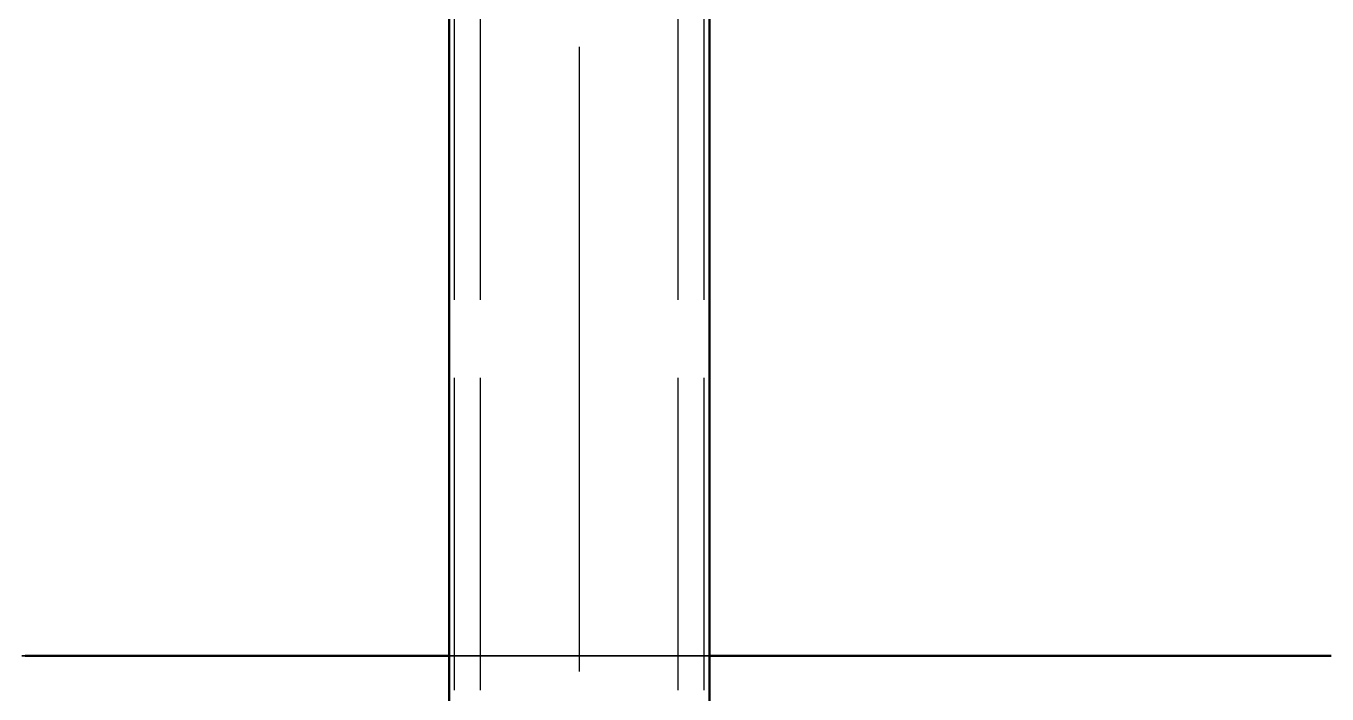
# Model space of a CAD drawing. Header units: millimetres. Extents: x 0 to 594, y 0 to 420.
# Drawn here: x 187.59 to 200.08, y 340.03 to 346.45 of the extents above; entities that cross this region are included whole.
import ezdxf

# ---------------------------------------------------------------- set-up
doc = ezdxf.new("R2010")
doc.units = ezdxf.units.MM
doc.linetypes.add('ISO02-TRAZOS', pattern=[3.75, 3, -0.75])
doc.linetypes.add('ISO04-TRAZO-PUNTO', pattern=[7.625, 6, -0.75, 0.125, -0.75])
for name, color, linetype, lineweight in [('01-VISIBLE', 7, 'CONTINUOUS', 50), ('02-OCULTA', 4, 'ISO02-TRAZOS', 25), ('03-EJE', 1, 'ISO04-TRAZO-PUNTO', 25)]:
    doc.layers.add(name, color=color, linetype=linetype, lineweight=lineweight)

msp = doc.modelspace()

# ---------------------------------------------------------------- linework, layer by layer
at = {"layer": '01-VISIBLE'}
for p, q in [((191.65, 348.607), (191.65, 318.8)), ((194.15, 348.607), (194.15, 318.8))]:
    msp.add_line(p, q, dxfattribs=at)
for points in [[(191.65, 340.4), (191.599, 340.4), (191.549, 340.4), (191.499, 340.4), (191.449, 340.4), (191.398, 340.4), (191.348, 340.4), (191.298, 340.4), (191.248, 340.4), (191.197, 340.4), (191.147, 340.4), (191.097, 340.4), (191.047, 340.4), (190.996, 340.4), (190.946, 340.4), (190.896, 340.4), (190.846, 340.4), (190.795, 340.4), (190.745, 340.4), (190.695, 340.4), (190.645, 340.4), (190.594, 340.4), (190.544, 340.4), (190.494, 340.4), (190.443, 340.4), (190.393, 340.4), (190.343, 340.4), (190.293, 340.4), (190.242, 340.4), (190.192, 340.4), (190.142, 340.4), (190.092, 340.4), (190.041, 340.4), (189.991, 340.4), (189.941, 340.4), (189.891, 340.4), (189.84, 340.4), (189.79, 340.4), (189.74, 340.4), (189.69, 340.4), (189.639, 340.4), (189.589, 340.4), (189.539, 340.4), (189.489, 340.4), (189.438, 340.4), (189.388, 340.4), (189.338, 340.4), (189.287, 340.4), (189.237, 340.4), (189.187, 340.4), (189.137, 340.4), (189.086, 340.4), (189.036, 340.4), (188.986, 340.4), (188.936, 340.4), (188.885, 340.4), (188.835, 340.4), (188.785, 340.4), (188.735, 340.4), (188.684, 340.4), (188.634, 340.4), (188.584, 340.4), (188.534, 340.4), (188.483, 340.4), (188.433, 340.4), (188.383, 340.4), (188.333, 340.4), (188.282, 340.4), (188.232, 340.4), (188.182, 340.4), (188.132, 340.4), (188.081, 340.4), (188.031, 340.4), (187.981, 340.4), (187.93, 340.4), (187.88, 340.4), (187.83, 340.4), (187.78, 340.4), (187.729, 340.4), (187.679, 340.4), (187.629, 340.4), (187.579, 340.4)], [(200.119, 340.4), (200.069, 340.4), (200.019, 340.4), (199.969, 340.4), (199.919, 340.4), (199.869, 340.4), (199.818, 340.4), (199.768, 340.4), (199.718, 340.4), (199.668, 340.4), (199.618, 340.4), (199.568, 340.4), (199.517, 340.4), (199.467, 340.4), (199.417, 340.4), (199.367, 340.4), (199.317, 340.4), (199.267, 340.4), (199.216, 340.4), (199.166, 340.4), (199.116, 340.4), (199.066, 340.4), (199.016, 340.4), (198.966, 340.4), (198.915, 340.4), (198.865, 340.4), (198.815, 340.4), (198.765, 340.4), (198.715, 340.4), (198.665, 340.4), (198.614, 340.4), (198.564, 340.4), (198.514, 340.4), (198.464, 340.4), (198.414, 340.4), (198.364, 340.4), (198.313, 340.4), (198.263, 340.4), (198.213, 340.4), (198.163, 340.4), (198.113, 340.4), (198.063, 340.4), (198.012, 340.4), (197.962, 340.4), (197.912, 340.4), (197.862, 340.4), (197.812, 340.4), (197.762, 340.4), (197.711, 340.4), (197.661, 340.4), (197.611, 340.4), (197.561, 340.4), (197.511, 340.4), (197.461, 340.4), (197.41, 340.4), (197.36, 340.4), (197.31, 340.4), (197.26, 340.4), (197.21, 340.4), (197.16, 340.4), (197.109, 340.4), (197.059, 340.4), (197.009, 340.4), (196.959, 340.4), (196.909, 340.4), (196.859, 340.4), (196.808, 340.4), (196.758, 340.4), (196.708, 340.4), (196.658, 340.4), (196.608, 340.4), (196.558, 340.4), (196.507, 340.4), (196.457, 340.4), (196.407, 340.4), (196.357, 340.4), (196.307, 340.4), (196.257, 340.4), (196.207, 340.4), (196.156, 340.4), (196.106, 340.4), (196.056, 340.4), (196.006, 340.4), (195.956, 340.4), (195.906, 340.4), (195.855, 340.4), (195.805, 340.4), (195.755, 340.4), (195.705, 340.4), (195.655, 340.4), (195.605, 340.4), (195.554, 340.4), (195.504, 340.4), (195.454, 340.4), (195.404, 340.4), (195.354, 340.4), (195.304, 340.4), (195.253, 340.4), (195.203, 340.4), (195.153, 340.4), (195.103, 340.4), (195.053, 340.4), (195.003, 340.4), (194.952, 340.4), (194.902, 340.4), (194.852, 340.4), (194.802, 340.4), (194.752, 340.4), (194.702, 340.4), (194.651, 340.4), (194.601, 340.4), (194.551, 340.4), (194.501, 340.4), (194.451, 340.4), (194.401, 340.4), (194.35, 340.4), (194.3, 340.4), (194.25, 340.4), (194.2, 340.4), (194.15, 340.4)]]:
    msp.add_lwpolyline(points, dxfattribs=at)
at = {"layer": '02-OCULTA'}
for p, q in [((191.7, 276.32), (191.7, 349.747)), ((191.95, 276.32), (191.95, 349.747)), ((193.85, 276.32), (193.85, 349.747)), ((194.1, 276.32), (194.1, 349.747))]:
    msp.add_line(p, q, dxfattribs=at)
for points in [[(187.547, 340.4), (187.603, 340.4), (187.659, 340.4), (187.716, 340.4), (187.772, 340.4), (187.828, 340.4), (187.884, 340.4), (187.941, 340.4), (187.997, 340.4), (188.053, 340.4), (188.109, 340.4), (188.165, 340.4), (188.222, 340.4), (188.278, 340.4), (188.334, 340.4), (188.39, 340.4), (188.447, 340.4), (188.503, 340.4), (188.559, 340.4), (188.615, 340.4), (188.671, 340.4), (188.728, 340.4), (188.784, 340.4), (188.84, 340.4), (188.896, 340.4), (188.952, 340.4), (189.009, 340.4), (189.065, 340.4), (189.121, 340.4), (189.177, 340.4), (189.234, 340.4), (189.29, 340.4), (189.346, 340.4), (189.402, 340.4), (189.458, 340.4), (189.515, 340.4), (189.571, 340.4), (189.627, 340.4), (189.683, 340.4), (189.74, 340.4), (189.796, 340.4), (189.852, 340.4), (189.908, 340.4), (189.964, 340.4), (190.021, 340.4), (190.077, 340.4), (190.133, 340.4), (190.189, 340.4), (190.245, 340.4), (190.302, 340.4), (190.358, 340.4), (190.414, 340.4), (190.47, 340.4), (190.527, 340.4), (190.583, 340.4), (190.639, 340.4), (190.695, 340.4), (190.751, 340.4), (190.808, 340.4), (190.864, 340.4), (190.92, 340.4), (190.976, 340.4), (191.033, 340.4), (191.089, 340.4), (191.145, 340.4), (191.201, 340.4), (191.257, 340.4), (191.314, 340.4), (191.37, 340.4), (191.426, 340.4), (191.482, 340.4), (191.538, 340.4), (191.595, 340.4), (191.651, 340.4), (191.707, 340.4), (191.763, 340.4), (191.82, 340.4), (191.876, 340.4), (191.932, 340.4), (191.988, 340.4), (192.044, 340.4), (192.101, 340.4), (192.157, 340.4), (192.213, 340.4), (192.269, 340.4), (192.326, 340.4), (192.382, 340.4), (192.438, 340.4), (192.494, 340.4), (192.55, 340.4), (192.607, 340.4), (192.663, 340.4), (192.719, 340.4), (192.775, 340.4), (192.831, 340.4), (192.888, 340.4), (192.944, 340.4), (193, 340.4), (193.056, 340.4), (193.113, 340.4), (193.169, 340.4), (193.225, 340.4), (193.281, 340.4), (193.337, 340.4), (193.394, 340.4), (193.45, 340.4), (193.506, 340.4), (193.562, 340.4), (193.619, 340.4), (193.675, 340.4), (193.731, 340.4), (193.787, 340.4), (193.843, 340.4), (193.9, 340.4), (193.956, 340.4), (194.012, 340.4), (194.068, 340.4), (194.124, 340.4), (194.181, 340.4), (194.237, 340.4), (194.293, 340.4), (194.349, 340.4), (194.406, 340.4), (194.462, 340.4), (194.518, 340.4), (194.574, 340.4), (194.63, 340.4), (194.687, 340.4), (194.743, 340.4), (194.799, 340.4), (194.855, 340.4), (194.912, 340.4), (194.968, 340.4), (195.024, 340.4), (195.08, 340.4), (195.136, 340.4), (195.193, 340.4), (195.249, 340.4), (195.305, 340.4), (195.361, 340.4), (195.417, 340.4), (195.474, 340.4), (195.53, 340.4), (195.586, 340.4), (195.642, 340.4), (195.699, 340.4), (195.755, 340.4), (195.811, 340.4), (195.867, 340.4), (195.923, 340.4), (195.98, 340.4), (196.036, 340.4), (196.092, 340.4), (196.148, 340.4), (196.205, 340.4), (196.261, 340.4), (196.317, 340.4), (196.373, 340.4), (196.429, 340.4), (196.486, 340.4), (196.542, 340.4), (196.598, 340.4), (196.654, 340.4), (196.71, 340.4), (196.767, 340.4), (196.823, 340.4), (196.879, 340.4), (196.935, 340.4), (196.992, 340.4), (197.048, 340.4), (197.104, 340.4), (197.16, 340.4), (197.216, 340.4), (197.273, 340.4), (197.329, 340.4), (197.385, 340.4), (197.441, 340.4), (197.498, 340.4), (197.554, 340.4), (197.61, 340.4), (197.666, 340.4), (197.722, 340.4), (197.779, 340.4), (197.835, 340.4), (197.891, 340.4), (197.947, 340.4), (198.003, 340.4), (198.06, 340.4), (198.116, 340.4), (198.172, 340.4), (198.228, 340.4), (198.285, 340.4), (198.341, 340.4), (198.397, 340.4), (198.453, 340.4), (198.509, 340.4), (198.566, 340.4), (198.622, 340.4), (198.678, 340.4), (198.734, 340.4), (198.791, 340.4), (198.847, 340.4), (198.903, 340.4), (198.959, 340.4), (199.015, 340.4), (199.072, 340.4), (199.128, 340.4), (199.184, 340.4), (199.24, 340.4), (199.297, 340.4), (199.353, 340.4), (199.409, 340.4), (199.465, 340.4), (199.521, 340.4), (199.578, 340.4), (199.634, 340.4), (199.69, 340.4), (199.746, 340.4), (199.802, 340.4), (199.859, 340.4), (199.915, 340.4), (199.971, 340.4), (200.027, 340.4), (200.084, 340.4)], [(200.084, 340.4), (200.027, 340.4), (199.971, 340.4), (199.915, 340.4), (199.859, 340.4), (199.802, 340.4), (199.746, 340.4), (199.69, 340.4), (199.634, 340.4), (199.578, 340.4), (199.521, 340.4), (199.465, 340.4), (199.409, 340.4), (199.353, 340.4), (199.297, 340.4), (199.24, 340.4), (199.184, 340.4), (199.128, 340.4), (199.072, 340.4), (199.015, 340.4), (198.959, 340.4), (198.903, 340.4), (198.847, 340.4), (198.791, 340.4), (198.734, 340.4), (198.678, 340.4), (198.622, 340.4), (198.566, 340.4), (198.509, 340.4), (198.453, 340.4), (198.397, 340.4), (198.341, 340.4), (198.285, 340.4), (198.228, 340.4), (198.172, 340.4), (198.116, 340.4), (198.06, 340.4), (198.003, 340.4), (197.947, 340.4), (197.891, 340.4), (197.835, 340.4), (197.779, 340.4), (197.722, 340.4), (197.666, 340.4), (197.61, 340.4), (197.554, 340.4), (197.498, 340.4), (197.441, 340.4), (197.385, 340.4), (197.329, 340.4), (197.273, 340.4), (197.216, 340.4), (197.16, 340.4), (197.104, 340.4), (197.048, 340.4), (196.992, 340.4), (196.935, 340.4), (196.879, 340.4), (196.823, 340.4), (196.767, 340.4), (196.71, 340.4), (196.654, 340.4), (196.598, 340.4), (196.542, 340.4), (196.486, 340.4), (196.429, 340.4), (196.373, 340.4), (196.317, 340.4), (196.261, 340.4), (196.205, 340.4), (196.148, 340.4), (196.092, 340.4), (196.036, 340.4), (195.98, 340.4), (195.923, 340.4), (195.867, 340.4), (195.811, 340.4), (195.755, 340.4), (195.699, 340.4), (195.642, 340.4), (195.586, 340.4), (195.53, 340.4), (195.474, 340.4), (195.417, 340.4), (195.361, 340.4), (195.305, 340.4), (195.249, 340.4), (195.193, 340.4), (195.136, 340.4), (195.08, 340.4), (195.024, 340.4), (194.968, 340.4), (194.912, 340.4), (194.855, 340.4), (194.799, 340.4), (194.743, 340.4), (194.687, 340.4), (194.63, 340.4), (194.574, 340.4), (194.518, 340.4), (194.462, 340.4), (194.406, 340.4), (194.349, 340.4), (194.293, 340.4), (194.237, 340.4), (194.181, 340.4), (194.124, 340.4), (194.068, 340.4), (194.012, 340.4), (193.956, 340.4), (193.9, 340.4), (193.843, 340.4), (193.787, 340.4), (193.731, 340.4), (193.675, 340.4), (193.619, 340.4), (193.562, 340.4), (193.506, 340.4), (193.45, 340.4), (193.394, 340.4), (193.337, 340.4), (193.281, 340.4), (193.225, 340.4), (193.169, 340.4), (193.113, 340.4), (193.056, 340.4), (193, 340.4), (192.944, 340.4), (192.888, 340.4), (192.831, 340.4), (192.775, 340.4), (192.719, 340.4), (192.663, 340.4), (192.607, 340.4), (192.55, 340.4), (192.494, 340.4), (192.438, 340.4), (192.382, 340.4), (192.326, 340.4), (192.269, 340.4), (192.213, 340.4), (192.157, 340.4), (192.101, 340.4), (192.044, 340.4), (191.988, 340.4), (191.932, 340.4), (191.876, 340.4), (191.82, 340.4), (191.763, 340.4), (191.707, 340.4), (191.651, 340.4), (191.595, 340.4), (191.538, 340.4), (191.482, 340.4), (191.426, 340.4), (191.37, 340.4), (191.314, 340.4), (191.257, 340.4), (191.201, 340.4), (191.145, 340.4), (191.089, 340.4), (191.033, 340.4), (190.976, 340.4), (190.92, 340.4), (190.864, 340.4), (190.808, 340.4), (190.751, 340.4), (190.695, 340.4), (190.639, 340.4), (190.583, 340.4), (190.527, 340.4), (190.47, 340.4), (190.414, 340.4), (190.358, 340.4), (190.302, 340.4), (190.245, 340.4), (190.189, 340.4), (190.133, 340.4), (190.077, 340.4), (190.021, 340.4), (189.964, 340.4), (189.908, 340.4), (189.852, 340.4), (189.796, 340.4), (189.74, 340.4), (189.683, 340.4), (189.627, 340.4), (189.571, 340.4), (189.515, 340.4), (189.458, 340.4), (189.402, 340.4), (189.346, 340.4), (189.29, 340.4), (189.234, 340.4), (189.177, 340.4), (189.121, 340.4), (189.065, 340.4), (189.009, 340.4), (188.952, 340.4), (188.896, 340.4), (188.84, 340.4), (188.784, 340.4), (188.728, 340.4), (188.671, 340.4), (188.615, 340.4), (188.559, 340.4), (188.503, 340.4), (188.447, 340.4), (188.39, 340.4), (188.334, 340.4), (188.278, 340.4), (188.222, 340.4), (188.165, 340.4), (188.109, 340.4), (188.053, 340.4), (187.997, 340.4), (187.941, 340.4), (187.884, 340.4), (187.828, 340.4), (187.772, 340.4), (187.716, 340.4), (187.659, 340.4), (187.603, 340.4), (187.547, 340.4)], [(187.567, 340.4), (187.624, 340.4), (187.681, 340.4), (187.738, 340.4), (187.795, 340.4), (187.852, 340.4), (187.91, 340.4), (187.967, 340.4), (188.024, 340.4), (188.081, 340.4), (188.138, 340.4), (188.196, 340.4), (188.253, 340.4), (188.31, 340.4), (188.367, 340.4), (188.424, 340.4), (188.482, 340.4), (188.539, 340.4), (188.596, 340.4), (188.653, 340.4), (188.71, 340.4), (188.768, 340.4), (188.825, 340.4), (188.882, 340.4), (188.939, 340.4), (188.996, 340.4), (189.054, 340.4), (189.111, 340.4), (189.168, 340.4), (189.225, 340.4), (189.282, 340.4), (189.339, 340.4), (189.397, 340.4), (189.454, 340.4), (189.511, 340.4), (189.568, 340.4), (189.625, 340.4), (189.683, 340.4), (189.74, 340.4), (189.797, 340.4), (189.854, 340.4), (189.911, 340.4), (189.969, 340.4), (190.026, 340.4), (190.083, 340.4), (190.14, 340.4), (190.197, 340.4), (190.255, 340.4), (190.312, 340.4), (190.369, 340.4), (190.426, 340.4), (190.483, 340.4), (190.541, 340.4), (190.598, 340.4), (190.655, 340.4), (190.712, 340.4), (190.769, 340.4), (190.826, 340.4), (190.884, 340.4), (190.941, 340.4), (190.998, 340.4), (191.055, 340.4), (191.112, 340.4), (191.17, 340.4), (191.227, 340.4), (191.284, 340.4), (191.341, 340.4), (191.398, 340.4), (191.456, 340.4), (191.513, 340.4), (191.57, 340.4), (191.627, 340.4), (191.684, 340.4), (191.742, 340.4), (191.799, 340.4), (191.856, 340.4), (191.913, 340.4), (191.97, 340.4), (192.028, 340.4), (192.085, 340.4), (192.142, 340.4), (192.199, 340.4), (192.256, 340.4), (192.314, 340.4), (192.371, 340.4), (192.428, 340.4), (192.485, 340.4), (192.542, 340.4), (192.599, 340.4), (192.657, 340.4), (192.714, 340.4), (192.771, 340.4), (192.828, 340.4), (192.885, 340.4), (192.943, 340.4), (193, 340.4), (193.057, 340.4), (193.114, 340.4), (193.171, 340.4), (193.229, 340.4), (193.286, 340.4), (193.343, 340.4), (193.4, 340.4), (193.457, 340.4), (193.515, 340.4), (193.572, 340.4), (193.629, 340.4), (193.686, 340.4), (193.743, 340.4), (193.801, 340.4), (193.858, 340.4), (193.915, 340.4), (193.972, 340.4), (194.029, 340.4), (194.086, 340.4), (194.144, 340.4), (194.201, 340.4), (194.258, 340.4), (194.315, 340.4), (194.372, 340.4), (194.43, 340.4), (194.487, 340.4), (194.544, 340.4), (194.601, 340.4), (194.658, 340.4), (194.716, 340.4), (194.773, 340.4), (194.83, 340.4), (194.887, 340.4), (194.944, 340.4), (195.002, 340.4), (195.059, 340.4), (195.116, 340.4), (195.173, 340.4), (195.23, 340.4), (195.288, 340.4), (195.345, 340.4), (195.402, 340.4), (195.459, 340.4), (195.516, 340.4), (195.573, 340.4), (195.631, 340.4), (195.688, 340.4), (195.745, 340.4), (195.802, 340.4), (195.859, 340.4), (195.917, 340.4), (195.974, 340.4), (196.031, 340.4), (196.088, 340.4), (196.145, 340.4), (196.203, 340.4), (196.26, 340.4), (196.317, 340.4), (196.374, 340.4), (196.431, 340.4), (196.489, 340.4), (196.546, 340.4), (196.603, 340.4), (196.66, 340.4), (196.717, 340.4), (196.775, 340.4), (196.832, 340.4), (196.889, 340.4), (196.946, 340.4), (197.003, 340.4), (197.06, 340.4), (197.118, 340.4), (197.175, 340.4), (197.232, 340.4), (197.289, 340.4), (197.346, 340.4), (197.404, 340.4), (197.461, 340.4), (197.518, 340.4), (197.575, 340.4), (197.632, 340.4), (197.69, 340.4), (197.747, 340.4), (197.804, 340.4), (197.861, 340.4), (197.918, 340.4), (197.976, 340.4), (198.033, 340.4), (198.09, 340.4), (198.147, 340.4), (198.204, 340.4), (198.262, 340.4), (198.319, 340.4), (198.376, 340.4), (198.433, 340.4), (198.49, 340.4), (198.548, 340.4), (198.605, 340.4), (198.662, 340.4), (198.719, 340.4), (198.776, 340.4), (198.833, 340.4), (198.891, 340.4), (198.948, 340.4), (199.005, 340.4), (199.062, 340.4), (199.119, 340.4), (199.177, 340.4), (199.234, 340.4), (199.291, 340.4), (199.348, 340.4), (199.405, 340.4), (199.463, 340.4), (199.52, 340.4), (199.577, 340.4), (199.634, 340.4), (199.691, 340.4), (199.749, 340.4), (199.806, 340.4), (199.863, 340.4), (199.92, 340.4), (199.977, 340.4), (200.035, 340.4), (200.092, 340.4)], [(194.15, 340.4), (194.1, 340.4), (194.05, 340.4), (194, 340.4), (193.95, 340.4), (193.9, 340.4), (193.85, 340.4), (193.8, 340.4), (193.75, 340.4), (193.7, 340.4), (193.65, 340.4), (193.6, 340.4), (193.55, 340.4), (193.5, 340.4), (193.45, 340.4), (193.4, 340.4), (193.35, 340.4), (193.3, 340.4), (193.25, 340.4), (193.2, 340.4), (193.15, 340.4), (193.1, 340.4), (193.05, 340.4), (193, 340.4), (192.95, 340.4), (192.9, 340.4), (192.85, 340.4), (192.8, 340.4), (192.75, 340.4), (192.7, 340.4), (192.65, 340.4), (192.6, 340.4), (192.55, 340.4), (192.5, 340.4), (192.45, 340.4), (192.4, 340.4), (192.35, 340.4), (192.3, 340.4), (192.25, 340.4), (192.2, 340.4), (192.15, 340.4), (192.1, 340.4), (192.05, 340.4), (192, 340.4), (191.95, 340.4), (191.9, 340.4), (191.85, 340.4), (191.8, 340.4), (191.75, 340.4), (191.7, 340.4), (191.65, 340.4)]]:
    msp.add_lwpolyline(points, dxfattribs=at)
at = {"layer": '03-EJE'}
msp.add_line((192.9, 264), (192.9, 356.367), dxfattribs=at)

doc.saveas('drawing.dxf')
